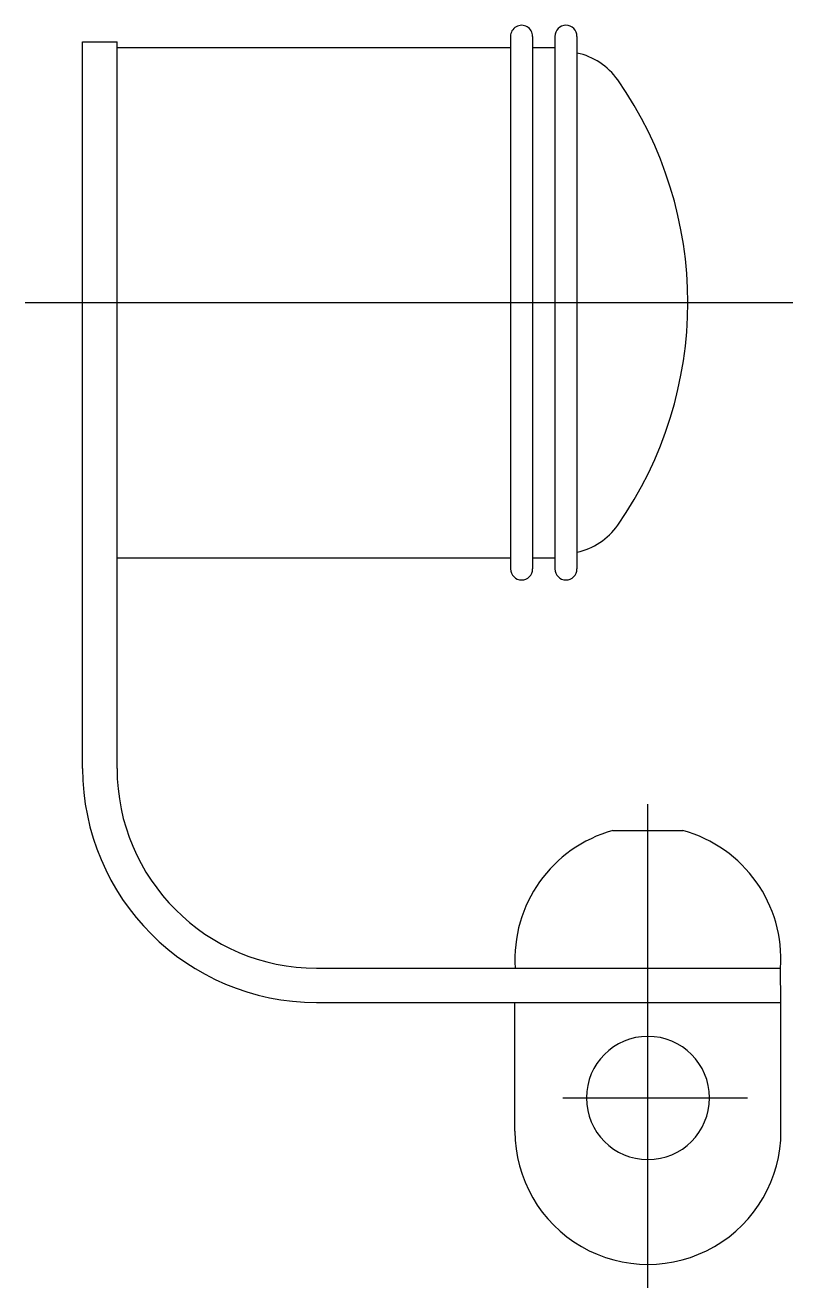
# Model space of a CAD drawing. Extents: x -493.79 to -493.72, y 0.359 to 0.474.
import ezdxf

# ---------------------------------------------------------------- set-up
doc = ezdxf.new("R2010")
doc.units = 0
doc.header["$LTSCALE"] = 0.2
doc.header["$MEASUREMENT"] = 0
for name, pattern in [('AXES', [0.54, 0.3, -0.08, 0.08, -0.08]), ('CACHE', [0.24, 0.12, -0.12]), ('CONTINU', [0])]:
    doc.linetypes.add(name, pattern=pattern)
doc.layers.get('0').update_dxf_attribs({"linetype": 'CONTINUOUS'})
doc.layers.add('DECA_EIXOS', color=5, linetype='AXES')

msp = doc.modelspace()

# ---------------------------------------------------------------- linework, layer by layer
at = {"linetype": 'CONTINU'}
for points in [[(-493.74386, 0.47309, 1.00005), (-493.74587, 0.47309)], [(-493.73983, 0.47309, 0.999943), (-493.74184, 0.47309)], [(-493.73613, 0.46914, 0.190138), (-493.73983, 0.47158)], [(-493.73613, 0.4287, 0.315212), (-493.73613, 0.46914)], [(-493.73983, 0.42625, 0.19014), (-493.73613, 0.4287)], [(-493.74587, 0.42474, 0.999982), (-493.74386, 0.42474)], [(-493.74184, 0.42474, 0.999981), (-493.73983, 0.42474)], [(-493.78476, 0.40661, 0.414213), (-493.7635, 0.38536)], [(-493.78163, 0.40661, 0.414213), (-493.7635, 0.38848)], [(-493.73656, 0.40097, 0.357459), (-493.74544, 0.38848)], [(-493.72133, 0.38848, 0.357459), (-493.73021, 0.40097)], [(-493.74547, 0.37367, 1.000014), (-493.72129, 0.37367)]]:
    msp.add_lwpolyline(points, format="xyb", dxfattribs=at)
for points in [[(-493.78476, 0.40661), (-493.78476, 0.47259)], [(-493.78476, 0.47259), (-493.78163, 0.47259)], [(-493.78163, 0.40661), (-493.78163, 0.47259)], [(-493.74587, 0.47309), (-493.74587, 0.42474)], [(-493.74386, 0.47309), (-493.74386, 0.42474)], [(-493.74184, 0.47309), (-493.74184, 0.42474)], [(-493.73983, 0.47309), (-493.73983, 0.42474)], [(-493.78163, 0.47209), (-493.74587, 0.47209)], [(-493.74386, 0.47209), (-493.74184, 0.47209)], [(-493.78163, 0.42575), (-493.74587, 0.42575)], [(-493.74386, 0.42575), (-493.74184, 0.42575)], [(-493.73656, 0.40097), (-493.73021, 0.40097)], [(-493.7635, 0.38848), (-493.73338, 0.38848)], [(-493.74144, 0.38848), (-493.72532, 0.38848)], [(-493.73338, 0.38848), (-493.72133, 0.38848)], [(-493.72129, 0.38536), (-493.72133, 0.38848)], [(-493.7635, 0.38536), (-493.72129, 0.38536)], [(-493.74547, 0.37367), (-493.74547, 0.38536)], [(-493.72129, 0.37367), (-493.72129, 0.38536)]]:
    msp.add_lwpolyline(points, dxfattribs=at)
at = {"linetype": 'CACHE'}
for points in [[(-493.73338, 0.38228, 1), (-493.73338, 0.3711)], [(-493.73338, 0.3711, 1), (-493.73338, 0.38228)]]:
    msp.add_lwpolyline(points, format="xyb", dxfattribs=at)
at = {"layer": 'DECA_EIXOS'}
for points in [[(-493.78997, 0.44892), (-493.72022, 0.44892)], [(-493.73338, 0.35946), (-493.73338, 0.40337)], [(-493.74112, 0.37669), (-493.72432, 0.37669)]]:
    msp.add_lwpolyline(points, dxfattribs=at)

doc.saveas('drawing.dxf')
